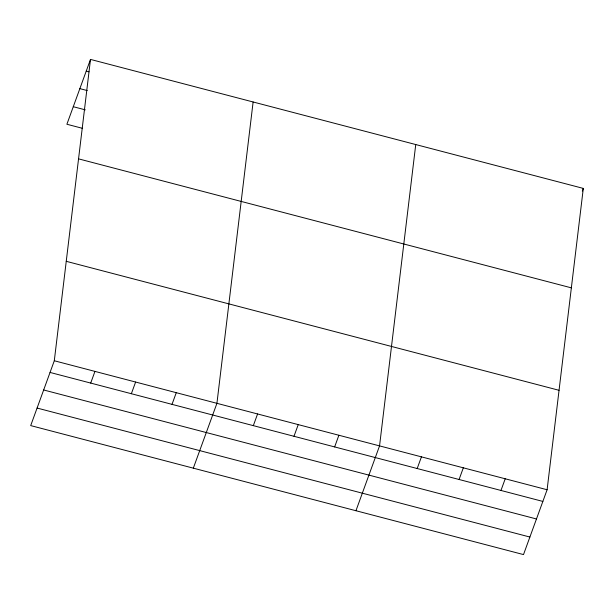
<?xml version="1.0" encoding="UTF-8"?>
<svg xmlns="http://www.w3.org/2000/svg" width="614" height="614" viewBox="0 0 614 614"><rect width="100%" height="100%" fill="white"/><g stroke="black" fill="none" stroke-linecap="round" stroke-linejoin="round"><path stroke-width="0.92" d="M54.301 360.756L90.496 59.412L583.3 188.406L547.105 489.749L523.504 554.588L30.7 425.594L54.301 360.756L547.105 489.749M253.121 101.985L216.926 403.329L193.326 468.16M415.747 144.551L379.552 445.894L355.951 510.725M90.496 59.412L66.895 124.251L82.606 128.364M90.703 383.075L94.955 371.401M131.358 393.72L135.61 382.046M172.02 404.357L176.264 392.684M253.329 425.64L257.581 413.966M293.991 436.285L298.235 424.612M334.645 446.923L338.89 435.249M417.19 468.536L421.442 456.854M459.08 479.496L463.324 467.822M582.318 191.1L583.3 188.406M500.963 490.463L505.215 478.79M86.244 71.094L89.015 71.815M79.858 88.631L87.249 90.565M73.281 106.706L85.292 109.852M78.546 158.857L571.358 287.851M66.243 261.318L559.047 390.304M50.049 372.437L542.853 501.423M43.663 389.974L536.467 518.968M37.086 408.049L529.89 537.043"/></g></svg>
